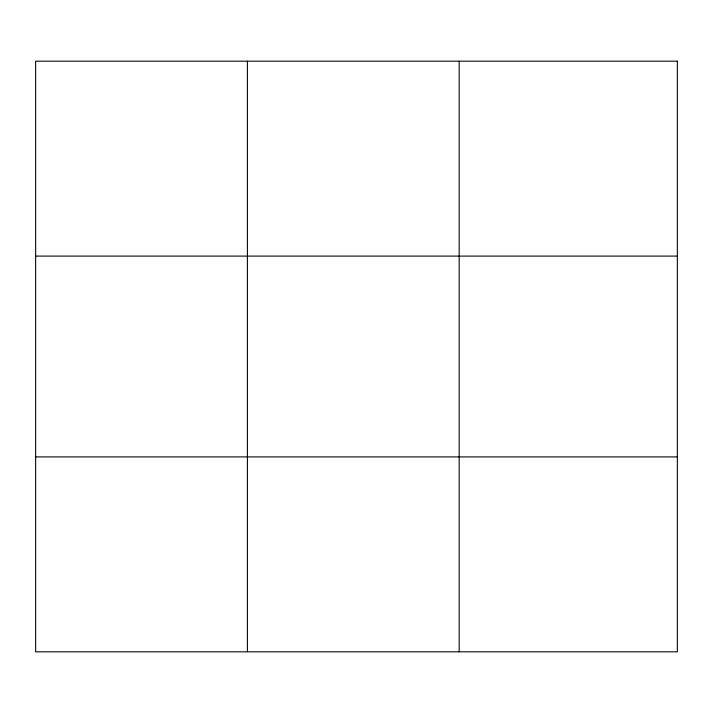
<?xml version="1.0" encoding="UTF-8"?>
<svg xmlns="http://www.w3.org/2000/svg" width="713" height="713" viewBox="0 0 713 713"><rect width="100%" height="100%" fill="white"/><g stroke="black" fill="none" stroke-linecap="round" stroke-linejoin="round"><path stroke-width="1.07" d="M247.411 651.816L247.411 61.184M459.172 651.816L459.172 61.184M35.65 256.092L677.35 256.092M35.65 456.908L677.35 456.908M677.35 61.184L677.35 651.816L35.65 651.816L35.65 61.184L677.35 61.184"/></g></svg>
